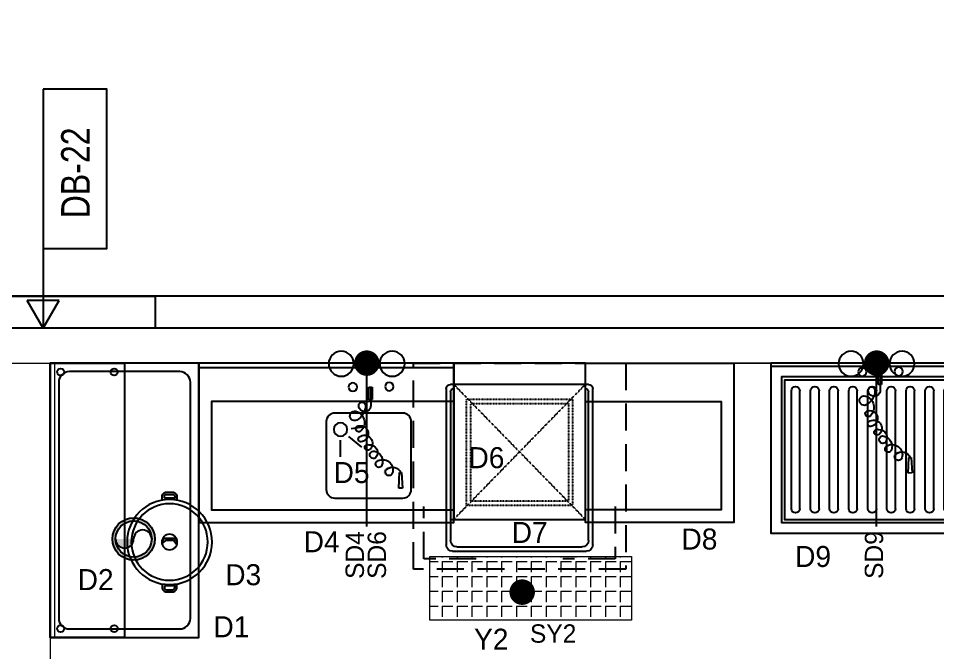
# Model space of a CAD drawing. Header units: centimetres. Extents: x -72470 to -43129, y -18750 to -16337.
# Drawn here: x -46423.2 to -45990.3, y -17044.8 to -16746.4 of the extents above; entities that cross this region are included whole.
import ezdxf
from ezdxf.enums import TextEntityAlignment as Align

# ---------------------------------------------------------------- set-up
doc = ezdxf.new("R2010")
doc.units = ezdxf.units.CM
doc.header["$MEASUREMENT"] = 0
for name, pattern in [('DASHDOT', [25.4, 12.7, -6.35, 0, -6.35]), ('Dashed', [0.005644, 0.002822, -0.002822]), ('DUZ', [0]), ('HIDDENX2', [19.05, 12.7, -6.35])]:
    doc.linetypes.add(name, pattern=pattern)
doc.layers.get('0').update_dxf_attribs({"linetype": 'DUZ', "lineweight": 0})
doc.layers.add('11-021_3001-BLOK_B_ZEMIN_KAT$0$2DALANNET', color=1, linetype='Continuous', plot=False)
for name, color, linetype in [('11-021_3001-BLOK_B_ZEMIN_KAT$0$2DDUVAR', 3, 'Continuous'), ('11-021_3001-BLOK_B_ZEMIN_KAT$0$2DPOZ DUVAR', 144, 'Continuous'), ('Kıtc-002 Çizgi', 7, 'Continuous'), ('S2000-002 Çizgi', 7, 'Continuous'), ('S2000-019 Su Tes İşaretler', 5, 'Continuous'), ('SIH', 4, 'Continuous'), ('SU', 152, 'Continuous'), ('wall', 4, 'Continuous')]:
    doc.layers.add(name, color=color, linetype=linetype)
doc.layers.add('TEFRIS', color=30, linetype='Continuous', lineweight=9)
doc.styles.add('11-021_3001-BLOK_B_ZEMIN_KAT$0$ARIAL', font='arial.ttf', dxfattribs={"width": 0.8})
doc.styles.add('11-021_3001-BLOK_B_ZEMIN_KAT$0$yazi', font='calibri.ttf', dxfattribs={"width": 0.6})
doc.styles.add('TAKSİM', font='GOTHIC.TTF', dxfattribs={"height": 20})

# ---------------------------------------------------------------- blocks, each defined once
blk = doc.blocks.new('*U16')
for p, q in [((-3.64, 0), (-12.3, 5)), ((-12.3, 5), (-12.3, -5)), ((-78.6, 0), (-28.6, 0)), ((-28.6, 0), (-3.64, 0)), ((-3.64, 0), (-12.3, -5))]:
    blk.add_line(p, q)
blk.add_lwpolyline([(-78.6, 0), (-28.6, 0), (-28.6, 20), (-78.6, 20)], close=True)
at = {"style": '11-021_3001-BLOK_B_ZEMIN_KAT$0$yazi'}
blk.add_attdef('DUVARTIPI', text='', height=9, dxfattribs=at).set_placement((-52.63, 8.31), align=Align.MIDDLE_CENTER)
blk = doc.blocks.new('A$C53E03B34')
at = {"layer": 'Kıtc-002 Çizgi'}
for points in [[(3.74, 16.55), (2, 16.55, -0.414214), (0, 18.55), (0, 21.45, -0.414214), (2, 23.45), (3.74, 23.45)], [(43.14, 16.55), (44.87, 16.55, 0.414214), (46.87, 18.55), (46.87, 21.45, 0.414214), (44.87, 23.45), (43.14, 23.45)]]:
    blk.add_lwpolyline(points, format="xyb", dxfattribs=at)
for points in [[(2.83, 17.55), (2, 17.55, -0.414214), (1, 18.55), (1, 21.45, -0.414214), (2, 22.45), (2.83, 22.45)], [(44.05, 17.55), (44.87, 17.55, 0.414214), (45.87, 18.55), (45.87, 21.45, 0.414214), (44.87, 22.45), (44.05, 22.45)]]:
    blk.add_lwpolyline(points, format="xyb", close=True, dxfattribs=at)
for points in [[(22.08, 23.4), (24.16, 21.79), (24.16, 18.12), (22.75, 16.4)], [(23.49, 23.65), (25.16, 22.26), (25.16, 17.69), (23.76, 16.35)]]:
    blk.add_lwpolyline(points, dxfattribs=at)
for radius in [20, 18, 3.66]:
    blk.add_circle((23.44, 20), radius, dxfattribs=at)
blk = doc.blocks.new('A$C7ED97EAE')
at = {"layer": 'S2000-002 Çizgi'}
for p, q in [((3.5, 88.5), (65.5, 88.5)), ((3.5, 15), (3.5, 88.5)), ((65.5, 88.5), (65.5, 15)), ((2, 78.5), (3.5, 78.5)), ((3.5, 78.5), (65.5, 78.5)), ((65.5, 78.5), (67, 78.5)), ((0, 3), (0, 76.5)), ((2, 5), (2, 75)), ((3.5, 76.5), (3.5, 76.5)), ((65.5, 76.5), (65.5, 76.5)), ((67, 75), (67, 5)), ((69, 76.5), (69, 3)), ((65.5, 15), (3.5, 15)), ((67, 15), (65.5, 15)), ((66, 0), (3, 0)), ((64, 2), (5, 2))]:
    blk.add_line(p, q, dxfattribs=at)
at = {"layer": 'S2000-002 Çizgi', "linetype": 'Dashed'}
for p, q in [((65.5, 78.5), (3.5, 15)), ((65.5, 15), (3.5, 78.5))]:
    blk.add_line(p, q, dxfattribs=at)
for points in [[(9.5, 21.5), (59.5, 21.5), (59.5, 71.5), (9.5, 71.5)], [(11.5, 23.5), (57.5, 23.5), (57.5, 69.5), (11.5, 69.5)]]:
    blk.add_lwpolyline(points, close=True, dxfattribs=at)
at = {"layer": 'S2000-002 Çizgi'}
for centre, radius, start, end in [((2, 76.5), 2, 90, 180), ((67, 76.5), 2, 0, 90), ((3.5, 75), 1.5, 90, 180), ((65.5, 75), 1.5, 0, 90), ((5, 5), 3, 180, 270), ((64, 5), 3, 270, 0), ((3, 3), 3, 180, 270), ((66, 3), 3, 270, 0)]:
    blk.add_arc(centre, radius, start, end, dxfattribs=at)
blk = doc.blocks.new('A$C7BE05278')
at = {"layer": 'S2000-002 Çizgi'}
h = blk.add_hatch(color=256, dxfattribs=at)
h.paths.add_polyline_path([(4.65, 9.9, -0.025454), (4.81, 10.42, 0.278063), (0.77, 7.52), (1.23, 7.32, -0.265675)])
h.paths.add_polyline_path([(5.35, 10.43, 0.028094), (4.81, 10.42, 0.025454), (4.65, 9.9, -0.030609), (5.18, 9.93, -0.027259)])
h.paths.add_polyline_path([(5.35, 10.43, 0.027259), (5.18, 9.93, -0.171751), (7.9, 8.98), (7.9, 8.98), (7.9, 8.98, -1.347305), (5.22, 7.15, -0.147228), (5.18, 9.93, 0.030609), (4.65, 9.9, 0.138731), (4.75, 7, 1.347306), (8.21, 9.37, 0.162476)])
h.paths.add_polyline_path([(12.46, 12.66), (12.73, 13.08, 0.483116), (4.81, 10.42, -0.028094), (5.35, 10.43, -0.470681)])
for p, q in [((14.4, 47.58), (14.34, 41.67)), ((14.4, 47.58), (14.34, 41.67)), ((15.96, 47.57), (14.4, 47.58)), ((15.96, 47.57), (14.4, 47.58)), ((15.05, 47.56), (14.97, 38.92)), ((15.9, 41.65), (15.96, 47.57)), ((15.9, 41.65), (15.96, 47.57)), ((14.34, 41.67), (15.9, 41.65)), ((14.34, 41.67), (15.9, 41.65)), ((0.47, 7.33), (0, 0.02)), ((0.47, 7.33), (0, 0.02)), ((1.54, 7.31), (0.47, 7.33)), ((1.54, 7.31), (0.47, 7.33)), ((1.86, 0), (1.54, 7.31)), ((1.86, 0), (1.54, 7.31)), ((0, 0.02), (1.86, 0))]:
    blk.add_line(p, q, dxfattribs=at)
for centre in [(6.31, 47.78), (23.47, 47.61)]:
    blk.add_circle(centre, 1.99, dxfattribs=at)
for centre, radius, start, end in [((19.09, 38.88), 1.6, 359.43, 179.43), ((17.83, 38.9), 2.86, 179.43, 359.43), ((25.13, 38.82), 7.64, 179.43, 242.0346), ((23.49, 30.88), 5.53, 105.7663, 225.7833), ((22.59, 34.05), 2.23, 242.0346, 105.7663), ((20, 25.62), 3.8, 74.9498, 261.6763), ((20.62, 27.93), 1.41, 225.7833, 74.9498), ((18.07, 21.08), 3.83, 52.4089, 229.1112), ((19.64, 23.11), 1.26, 261.6763, 52.4089), ((14.42, 12.56), 4.98, 103.1199, 200.7743), ((15.59, 16.68), 3.77, 86.0156, 220.6772), ((13.69, 15.69), 1.76, 236.8088, 103.1199), ((16.45, 19.21), 1.37, 229.1112, 116.3243), ((9.42, 8.58), 4.83, 57.0103, 197.5795), ((4.79, 5.59), 4.31, 51.245, 156.7533), ((6.43, 7.63), 1.7, 197.5795, 51.245), ((11.21, 11.34), 1.54, 200.7743, 57.0103)]:
    blk.add_arc(centre, radius, start, end, dxfattribs=at)
blk.add_solid([(15.9, 41.65), (14.34, 41.67), (15.96, 47.57), (14.4, 47.58)], dxfattribs=at)
blk = doc.blocks.new('A$C7327736A')
at = {"layer": 'S2000-002 Çizgi'}
for p, q in [((48.34, 44.26), (40.53, 45.37)), ((49.57, 40.45), (43.47, 35.44)), ((53.48, 38.79), (53.48, 30.9))]:
    blk.add_line(p, q, dxfattribs=at)
for points in [[(0, 75), (120, 75), (120, 0), (0, 0)], [(0, 75), (120, 75), (120, 73), (0, 73)], [(0, 57), (114, 57), (114, 6), (0, 6)]]:
    blk.add_lwpolyline(points, close=True, dxfattribs=at)
blk.add_lwpolyline([(56, 11.5), (24, 11.5, -0.414214), (20, 15.5), (20, 47.5, -0.414214), (24, 51.5), (56, 51.5, -0.414214), (60, 47.5), (60, 15.5, -0.414214)], format="xyb", close=True, dxfattribs=at)
blk.add_circle((53.29, 43.76), 3.19, dxfattribs=at)
blk.add_blockref('A$C7BE05278', (24.04, 16.16), dxfattribs=at)
blk = doc.blocks.new('A$C19462346')
at = {"layer": 'S2000-002 Çizgi'}
for p, q in [((14.31, 11.5), (14.31, 67)), ((18.31, 11.5), (18.31, 67)), ((23.31, 11.5), (23.31, 67)), ((27.31, 11.5), (27.31, 67)), ((32.31, 11.5), (32.31, 67)), ((36.31, 11.5), (36.31, 67)), ((41.31, 11.5), (41.31, 67)), ((45.31, 11.5), (45.31, 67)), ((50.31, 11.5), (50.31, 67)), ((54.31, 11.5), (54.31, 67)), ((59.31, 11.5), (59.31, 67)), ((63.31, 11.5), (63.31, 67)), ((68.31, 11.5), (68.31, 67)), ((72.31, 11.5), (72.31, 67)), ((77.31, 11.5), (77.31, 67)), ((81.31, 11.5), (81.31, 67)), ((86.31, 11.5), (86.31, 67)), ((90.31, 11.5), (90.31, 67))]:
    blk.add_line(p, q, dxfattribs=at)
for points in [[(0, 80), (100, 80), (100, 0), (0, 0)], [(0, 80), (100, 80), (100, 78.5), (0, 78.5)], [(5, 73.5), (95, 73.5), (95, 5), (5, 5)], [(6.5, 72), (93.5, 72), (93.5, 6.5), (6.5, 6.5)]]:
    blk.add_lwpolyline(points, close=True, dxfattribs=at)
for centre, start, end in [((16.31, 67), 0, 180), ((25.31, 67), 0, 180), ((34.31, 67), 0, 180), ((43.31, 67), 0, 180), ((52.31, 67), 0, 180), ((61.31, 67), 0, 180), ((70.31, 67), 0, 180), ((79.31, 67), 0, 180), ((88.31, 67), 0, 180), ((16.31, 11.5), 180, 0), ((25.31, 11.5), 180, 0), ((34.31, 11.5), 180, 0), ((43.31, 11.5), 180, 0), ((52.31, 11.5), 180, 0), ((61.31, 11.5), 180, 0), ((70.31, 11.5), 180, 0), ((79.31, 11.5), 180, 0), ((88.31, 11.5), 180, 0)]:
    blk.add_arc(centre, 2, start, end, dxfattribs=at)
blk.add_blockref('A$C7BE05278', (33.48, 28.3), dxfattribs=at)
blk = doc.blocks.new('A$C7E7D3E18')
at = {"layer": 'SIH', "linetype": 'Continuous', "const_width": 6}
blk.add_lwpolyline([(3, 6, 1), (9, 6, 1)], format="xyb", close=True, dxfattribs=at)
blk = doc.blocks.new('A$C6E87713E')
at = {"layer": 'S2000-019 Su Tes İşaretler'}
for centre in [(5.89, 6.3), (29.89, 6.3)]:
    blk.add_circle(centre, 5.89, dxfattribs=at)
blk.add_blockref('A$C7E7D3E18', (11.95, 0))

msp = doc.modelspace()

# ---------------------------------------------------------------- hatches: boundary and pattern name
h = msp.add_hatch()
h.set_pattern_fill('ANGLE', color=256, angle=270)
h.set_pattern_definition([(270, (-51797.6194, -14780.7055), (6.985, 1e-14), [5.08, -1.905]), (360, (-51797.6194, -14780.7055), (-9e-15, 6.985), [5.08, -1.905])])
h.paths.add_polyline_path([(-46229.39, -17029.59), (-46229.39, -16999.59), (-46134.39, -16999.59), (-46134.39, -17029.59)])
at = {"layer": 'S2000-002 Çizgi'}
h = msp.add_hatch(color=256, dxfattribs=at)
edge = h.paths.add_edge_path(flags=17)
edge.add_arc((-46368.89, -16991.33), 8.5, 0, 360)
edge = h.paths.add_edge_path()
edge.add_arc((-46368.89, -16991.33), 10, 0, 360)
edge = h.paths.add_edge_path(flags=16)
edge.add_arc((-46373.14, -16991.33), 4.25, 180, 360)

# ---------------------------------------------------------------- linework, layer by layer
msp.add_lwpolyline([(-46134.39, -16999.59), (-46134.39, -17029.59), (-46229.39, -17029.59), (-46229.39, -16999.59)], close=True)
at = {"layer": '11-021_3001-BLOK_B_ZEMIN_KAT$0$2DALANNET'}
msp.add_lwpolyline([(-49401.24, -16687.07), (-48521.24, -16687.07), (-48521.24, -16622.07), (-48371.24, -16622.07), (-48371.24, -16687.08), (-44431.24, -16687.07), (-44431.24, -16717.07), (-43288.74, -16717.07), (-43288.74, -18167.13), (-43508.53, -18167.13), (-43508.53, -16877.07), (-49401.24, -16877.07)], close=True, dxfattribs=at)
at = {"layer": '11-021_3001-BLOK_B_ZEMIN_KAT$0$2DDUVAR'}
for points in [[(-46109.98, -16892.07), (-46109.98, -16892.07), (-46945.64, -16892.09), (-46945.64, -16877.09), (-46358.74, -16877.07), (-46358.74, -16892.07)], [(-45793.74, -16892.07), (-45793.74, -16892.07), (-46120.42, -16892.07)]]:
    msp.add_lwpolyline(points, dxfattribs=at)
at = {"layer": '11-021_3001-BLOK_B_ZEMIN_KAT$0$2DDUVAR', "ltscale": 0.0001}
msp.add_lwpolyline([(-45518.74, -16877.07), (-46130.42, -16877.07)], dxfattribs=at)
at = {"layer": 'S2000-002 Çizgi'}
for points in [[(-46408.17, -16908.59), (-46408.17, -17037.66), (-46338.17, -17037.66), (-46338.17, -16908.59)], [(-46373.17, -16908.59), (-46373.17, -17037.66), (-46408.17, -17037.66), (-46408.17, -16908.59)], [(-46156.17, -16908.59), (-46086.17, -16908.59), (-46086.17, -16983.59), (-46156.17, -16983.59)], [(-46156.17, -16926.59), (-46092.17, -16926.59), (-46092.17, -16977.59), (-46156.17, -16977.59)]]:
    msp.add_lwpolyline(points, close=True, dxfattribs=at)
at = {"layer": 'S2000-002 Çizgi', "linetype": 'HIDDENX2'}
msp.add_lwpolyline([(-46137.17, -17005.59), (-46237.17, -17005.59), (-46237.17, -16908.59), (-46137.17, -16908.59)], close=True, dxfattribs=at)
at = {"layer": 'S2000-002 Çizgi'}
msp.add_lwpolyline([(-46404.17, -16917.59), (-46404.17, -17028.66, 0.414214), (-46399.17, -17033.66), (-46347.17, -17033.66, 0.414214), (-46342.17, -17028.66), (-46342.17, -16917.59, 0.414214), (-46347.17, -16912.59), (-46399.17, -16912.59, 0.414214)], format="xyb", close=True, dxfattribs=at)
at = {"layer": 'S2000-002 Çizgi', "linetype": 'HIDDENX2'}
for points in [[(-46207.59, -17000.59), (-46232.17, -17000.59), (-46232.17, -16976.01)], [(-46142.17, -16976.01), (-46142.17, -17000.59), (-46166.75, -17000.59)]]:
    msp.add_lwpolyline(points, dxfattribs=at)
at = {"layer": 'S2000-002 Çizgi'}
for centre, radius in [((-46403.26, -16912.73), 1.65), ((-46378.08, -16912.73), 1.65), ((-46368.89, -16991.33), 10), ((-46368.89, -16991.33), 8.5), ((-46403.26, -17033.51), 1.65), ((-46378.08, -17033.51), 1.65)]:
    msp.add_circle(centre, radius, dxfattribs=at)
for centre, start, end in [((-46364.64, -16991.33), 0, 180), ((-46373.14, -16991.33), 180, 0)]:
    msp.add_arc(centre, 4.25, start, end, dxfattribs=at)
at = {"layer": 'SU'}
for p, q in [((-46259.08, -16985.46), (-46259.08, -16908.59)), ((-46018.98, -16985.46), (-46018.98, -16908.59))]:
    msp.add_line(p, q, dxfattribs=at)
at = {"layer": 'TEFRIS', "color": 0, "linetype": 'Continuous'}
for p, q in [((-46408.17, -16908.59), (-46408.17, -17226.79)), ((-45867.92, -16908.59), (-46393.17, -16908.59))]:
    msp.add_line(p, q, dxfattribs=at)
msp.add_lwpolyline([(-46481.39, -16908.57), (-45801.24, -16908.57), (-45801.24, -16892.07), (-47724.29, -16892.07), (-47724.29, -16908.57), (-46585.68, -16908.57)], dxfattribs=at)
msp.add_lwpolyline([(-46406.17, -16908.59), (-46406.17, -17037.66), (-46408.17, -17037.66), (-46408.17, -16908.59)], close=True, dxfattribs=at)
msp.add_spline([(-48413.92, -16986.74), (-48260.07, -16817.84), (-47809.34, -16817.84), (-47583.97, -16794.02), (-47154.91, -16822.17), (-46962.05, -16861.15), (-46757.74, -16809.69), (-46525.39, -16845.99), (-46482.55, -17047.02), (-46359.57, -17093.23)], degree=3, dxfattribs=at)

# ---------------------------------------------------------------- block references
at = {"xscale": -1}
msp.add_blockref('A$C7327736A', (-46218.17, -16983.59), dxfattribs=at)
msp.add_blockref('A$C7E7D3E18', (-46191.92, -17022.33))
at = {"layer": '11-021_3001-BLOK_B_ZEMIN_KAT$0$2DPOZ DUVAR'}
ref = msp.add_blockref('*U16', (-46411.52, -16897.53), dxfattribs=dict(at, xscale=1.5, yscale=1.5, zscale=1.5, rotation=270))
ref.add_attrib('DUVARTIPI', 'DB-22', dxfattribs={"layer": '0', "height": 13.5, "rotation": 90, "style": '11-021_3001-BLOK_B_ZEMIN_KAT$0$ARIAL', "width": 0.8}).set_placement((-46396.28, -16819.07), align=Align.MIDDLE_CENTER)
at = {"layer": 'S2000-002 Çizgi', "xscale": -1}
for name, p in [('A$C7ED97EAE', (-46152.67, -16997.09)), ('A$C19462346', (-45968.82, -16988.59))]:
    msp.add_blockref(name, p, dxfattribs=at)
at = {"layer": 'S2000-002 Çizgi', "xscale": -1, "rotation": 270}
msp.add_blockref('A$C53E03B34', (-46371.98, -17016.2), dxfattribs=at)
at = {"layer": 'wall', "color": 0, "linetype": 'DASHDOT', "xscale": -1, "rotation": 180}
for p in [(-46277.03, -16902.59), (-46036.92, -16902.59)]:
    msp.add_blockref('A$C6E87713E', p, dxfattribs=at)

# ---------------------------------------------------------------- texts
at = {"style": 'TAKSİM'}
for s, p in [('D6', (-46211.21, -16958.02, 0)), ('D5', (-46274.72, -16965.01, 0)), ('D7', (-46190.86, -16993.19, 0)), ('D8', (-46110.9, -16996.3, 0)), ('D4', (-46288.82, -16997.56, 0)), ('D9', (-46057.38, -17004.5, 0)), ('D3', (-46325.75, -17013.08, 0)), ('D2', (-46395.26, -17015.39, 0)), ('D1', (-46331.32, -17037.57, 0)), ('Y2', (-46208.57, -17043.44, 0))]:
    msp.add_text(s, height=9.9, dxfattribs=at).set_placement(p)
at = {"layer": 'SU', "style": 'TAKSİM'}
for s, p in [('SD4', (-46260.44, -17010.11)), ('SD6', (-46250.05, -17010.11)), ('SD9', (-46015.93, -17010.11))]:
    msp.add_text(s, height=8.64, rotation=90, dxfattribs=at).set_placement(p)
msp.add_text('SY2', height=8.64, dxfattribs=at).set_placement((-46182.25, -17040.13))

doc.saveas('drawing.dxf')
